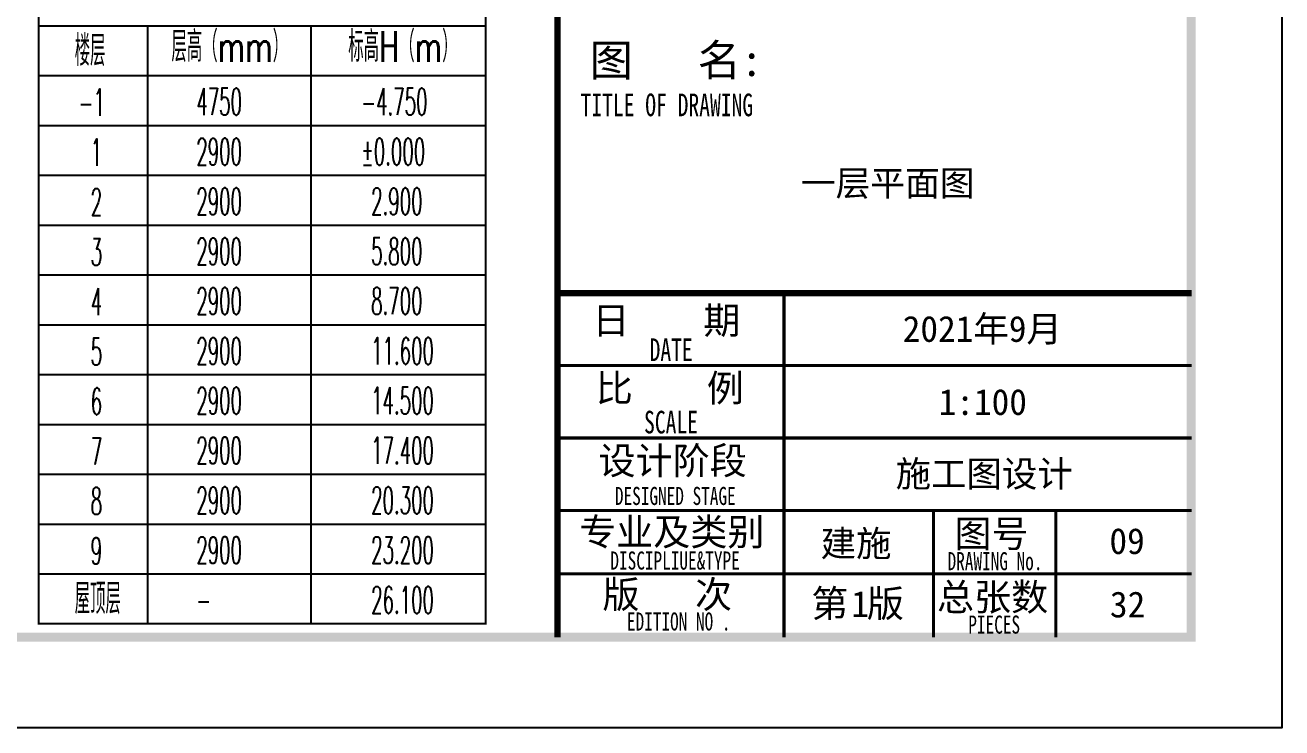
# Model space of a CAD drawing. Extents: x 27938 to 725830, y -209821 to 1628073.
# Drawn here: x 330442 to 344314, y 642457 to 650215 of the extents above; entities that cross this region are included whole.
import ezdxf
from ezdxf.enums import TextEntityAlignment as Align

# ---------------------------------------------------------------- set-up
doc = ezdxf.new("R2010")
doc.units = 0
doc.header["$LTSCALE"] = 1000
doc.header["$MEASUREMENT"] = 0
for name, color, linetype in [('C-Sheet-图框', 101, 'Continuous'), ('PUB_TEXT', 4, 'Continuous'), ('图框', 140, 'Continuous'), ('图签文字', 147, 'Continuous')]:
    doc.layers.add(name, color=color, linetype=linetype)
doc.layers.add('yichutu', color=7, linetype='Continuous', true_color=0xffffff, plot=False)
doc.layers.add('可改文字', color=6, linetype='Continuous', lineweight=18)
doc.layers.add('图签', color=147, linetype='Continuous', lineweight=18)
doc.styles.add('_TCH_DIM', font='SIMPLEX.shx', dxfattribs={"width": 0.7, "bigfont": 'GBCBIG.shx'})
doc.styles.add('宋体', font='', dxfattribs={"height": 50})
doc.styles.add('建筑图签-1', font='', dxfattribs={"width": 0.7})
doc.styles.get('宋体').set_extended_font_data('SimSun')
doc.styles.get('建筑图签-1').set_extended_font_data('SimHei')

# ---------------------------------------------------------------- blocks, each defined once
blk = doc.blocks.new('TK')
at = {"layer": '图框'}
blk.add_lwpolyline([(465375, 548714), (549475, 548714), (549475, 489314), (465375, 489314)], close=True, dxfattribs=at)
blk.add_lwpolyline([(465375, 548714), (549475, 548714), (549475, 489314), (465375, 489314)], close=True, dxfattribs=at)
at = {"layer": '图框', "const_width": 100}
blk.add_lwpolyline([(548475, 490314), (548475, 547714), (467875, 547714), (467875, 490314)], close=True, dxfattribs=at)
at = {"layer": '图框'}
for points, const_width in [([(541480, 490314), (541480, 547714)], 70), ([(541480, 494114), (548480, 494114)], 70), ([(543980, 491714), (543980, 494114)], 35), ([(541480, 493314), (548480, 493314)], 35), ([(541480, 492514), (548480, 492514)], 35), ([(541480, 491714), (548480, 491714)], 35), ([(541480, 491714), (547980, 491714)], 35), ([(543980, 490314), (543980, 491714)], 35), ([(545630, 490314), (545630, 491714)], 35), ([(545630, 490314), (545630, 491714)], 35), ([(545630, 490314), (545630, 491714)], 35), ([(546980, 490314), (546980, 491714)], 35), ([(541480, 491014), (545630, 491014)], 35), ([(545630, 491014), (548480, 491014)], 35)]:
    blk.add_lwpolyline(points, dxfattribs=dict(at, const_width=const_width))
at = {"layer": '图框', "style": '建筑图签-1', "width": 0.7}
for s, height, p in [('TITLE OF DRAWING', 250, (541734, 496066)), ('DATE', 250, (542496, 493363)), ('SCALE', 250, (542435, 492564)), ('DESIGNED STAGE', 200, (542113, 491774)), ('DISCIPLIUE&TYPE', 200, (542063, 491061)), ('DRAWING No.', 200, (545785, 491054)), ('EDITION NO .', 200, (542246, 490388)), ('PIECES', 200, (546014, 490354))]:
    blk.add_text(s, height=height, dxfattribs=at).set_placement(p)
at = {"layer": '图签', "color": 2, "style": '宋体'}
for s, height, p in [('2021年9月', 286.7, (545290, 493575)), ('1:100', 286.7, (545686, 492768)), ('施工图设计', 286.7, (545212, 491975)), ('建施', 286.7, (544384, 491206)), ('1', 287, (544723, 490539)), ('32', 286.7, (547577, 490533))]:
    blk.add_text(s, height=height, dxfattribs=at).set_placement(p)
at = {"layer": '图签文字', "color": 7, "style": '建筑图签-1'}
for s, height, p in [('图   名:', 350, (541835, 496509)), ('日    期', 300, (541864, 493662)), ('比    例', 300, (541902, 492915)), ('设计阶段', 300, (541932, 492113)), ('专业及类别', 300, (541718, 491327)), ('图号', 300, (545861, 491308)), ('版   次 ', 300, (541976, 490637)), ('总张数', 300, (545668, 490608)), ('第 版', 300, (544281, 490537))]:
    blk.add_text(s, height=height, dxfattribs=at).set_placement(p)
blk = doc.blocks.new('yct-841-594-84100-59400-100-1000.0')
at = {"layer": 'yichutu', "color": 7, "true_color": 0xffffff}
blk.add_lwpolyline([(0, 0), (0, 59400), (84100, 59400), (84100, 0)], close=True, dxfattribs=at)

msp = doc.modelspace()

# ---------------------------------------------------------------- linework, layer by layer
at = {"layer": 'C-Sheet-图框', "color": 0}
for p, q in [((330592.4, 650207), (335525.3, 650207)), ((330592.4, 650207), (335525.3, 650207)), ((331793.6, 650207), (331793.6, 643607)), ((333595.6, 650207), (333595.6, 643607)), ((330592.4, 649657), (335525.3, 649657)), ((330592.4, 649107), (335525.3, 649107)), ((330592.4, 648557), (335525.3, 648557)), ((330592.4, 648007), (335525.3, 648007)), ((330592.4, 647457), (335525.3, 647457)), ((330592.4, 646907), (335525.3, 646907)), ((330592.4, 646357), (335525.3, 646357)), ((330592.4, 645807), (335525.3, 645807)), ((330592.4, 645257), (335525.3, 645257)), ((330592.4, 644707), (335525.3, 644707)), ((330592.4, 644157), (335525.3, 644157))]:
    msp.add_line(p, q, dxfattribs=at)
at = {"layer": 'C-Sheet-图框', "color": 0, "const_width": 24}
msp.add_lwpolyline([(330592.4, 643607), (335525.3, 643607), (335525.3, 650757), (330592.4, 650757), (330592.4, 643607)], dxfattribs=at)

# ---------------------------------------------------------------- block references
msp.add_blockref('TK', (-205160.9, 153143.3))
at = {"layer": 'yichutu'}
msp.add_blockref('yct-841-594-84100-59400-100-1000.0', (260214.1, 642457), dxfattribs=at)

# ---------------------------------------------------------------- texts
at = {"layer": 'PUB_TEXT', "style": '_TCH_DIM'}
for s, height, width, p in [('层高（mm）', 337.59, 0.7, (332057.2, 649809.2)), ('标高H（m）', 337.59, 0.7, (334008.9, 649809.2)), ('楼层', 337.59, 0.7, (330988.9, 649764.9)), ('-1', 297.5, 0.494118, (331033.3, 649212.3)), ('4750', 297.5, 0.494118, (332331.8, 649219.9)), ('-4.750', 297.5, 0.494118, (334152.5, 649219.9)), ('1', 297.5, 0.494118, (331166.1, 648662.3)), ('2900', 297.5, 0.494118, (332331.8, 648669.9)), ('%%P0.000', 297.5, 0.494118, (334152.5, 648669.9)), ('2', 297.5, 0.494118, (331166.1, 648112.3)), ('2900', 297.5, 0.494118, (332331.8, 648119.9)), ('2.900', 297.5, 0.494118, (334261.5, 648119.9)), ('3', 297.5, 0.494118, (331166.1, 647562.3)), ('2900', 297.5, 0.494118, (332331.8, 647569.9)), ('5.800', 297.5, 0.494118, (334261.5, 647569.9)), ('4', 297.5, 0.494118, (331166.1, 647012.3)), ('2900', 297.5, 0.494118, (332331.8, 647019.9)), ('8.700', 297.5, 0.494118, (334261.5, 647019.9)), ('5', 297.5, 0.494118, (331166.1, 646462.3)), ('2900', 297.5, 0.494118, (332331.8, 646469.9)), ('11.600', 297.5, 0.494118, (334261.5, 646469.9)), ('6', 297.5, 0.494118, (331166.1, 645912.3)), ('2900', 297.5, 0.494118, (332331.8, 645919.9)), ('14.500', 297.5, 0.494118, (334261.5, 645919.9)), ('7', 297.5, 0.494118, (331166.1, 645362.3)), ('2900', 297.5, 0.494118, (332331.8, 645369.9)), ('17.400', 297.5, 0.494118, (334261.5, 645369.9)), ('8', 297.5, 0.494118, (331166.1, 644812.3)), ('2900', 297.5, 0.494118, (332331.8, 644819.9)), ('20.300', 297.5, 0.494118, (334261.5, 644819.9)), ('9', 297.5, 0.494118, (331166.1, 644262.3)), ('2900', 297.5, 0.494118, (332331.8, 644269.9)), ('23.200', 297.5, 0.494118, (334261.5, 644269.9)), ('屋顶层', 337.59, 0.7, (330988.9, 643714.9)), ('26.100', 297.5, 0.494118, (334261.5, 643719.9)), ('-', 297.5, 0.494118, (332331.8, 643719.9))]:
    msp.add_text(s, height=height, dxfattribs=dict(at, width=width)).set_placement(p)
at = {"layer": '可改文字', "color": 3, "style": '宋体'}
msp.add_text('一层平面图', height=281.28, dxfattribs=at).set_placement((339963.3, 648465.1), align=Align.MIDDLE)
at = {"layer": '图签', "color": 3, "style": '宋体'}
msp.add_text('09', height=286.68, dxfattribs=at).set_placement((342410.7, 644376))

doc.saveas('drawing.dxf')
